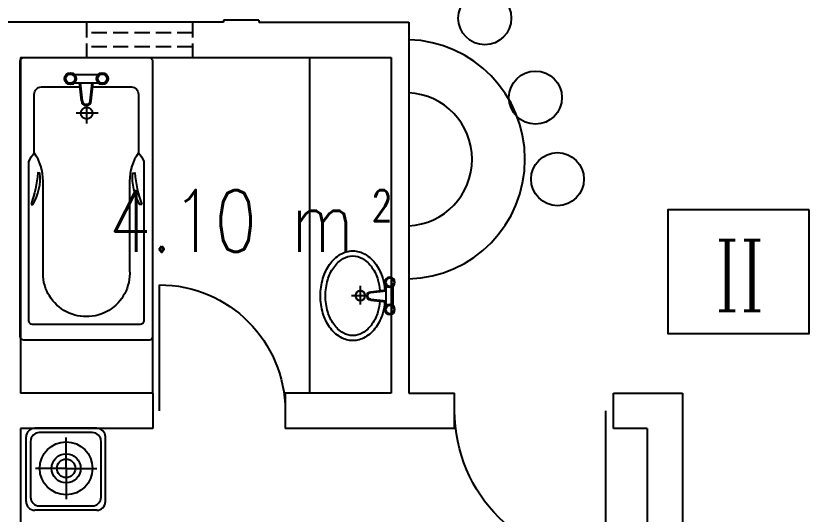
# Model space of a CAD drawing. Header units: millimetres. Extents: x 1316 to 28209, y 637 to 25771.
# Drawn here: x 14218 to 18712, y 12590 to 15410 of the extents above; entities that cross this region are included whole.
import ezdxf
from ezdxf.enums import TextEntityAlignment as Align

# ---------------------------------------------------------------- set-up
doc = ezdxf.new("R2010")
doc.units = ezdxf.units.MM
doc.linetypes.add('DASH', pattern=[0.35, 0.25, -0.1])
for name, color, linetype in [('JJ', 252, 'Continuous'), ('PUB_TEXT', 7, 'Continuous'), ('WALL', 255, 'Continuous'), ('WINDOW', 2, 'Continuous'), ('WINDOW_TEXT', 7, 'Continuous'), ('ZB', 252, 'Continuous')]:
    doc.layers.add(name, color=color, linetype=linetype)
doc.styles.add('_ROMANC', font='ROMANC.shx', dxfattribs={"width": 0.75})
doc.styles.add('DIM_FONT', font='SIMPLEX.shx', dxfattribs={"width": 0.8})
doc.styles.add('SIMPLEX', font='SIMPLEX.SHX')

# ---------------------------------------------------------------- blocks, each defined once
blk = doc.blocks.new('MIANP')
for p, q in [((9.5, 284), (9.5, 182.9)), ((-49.1, 231.8), (63.3, 231.8)), ((-13.6, 169.4), (-24.1, 77.2)), ((-8.7, 168.8), (-19.2, 76.7)), ((30.9, 168.8), (41.4, 76.7)), ((35.8, 169.4), (46.3, 77.2)), ((70.6, 76.7), (-48.4, 76.7)), ((70.6, 34.9), (-48.4, 34.9))]:
    blk.add_line(p, q)
for points in [[(45.1, 84.8, 0.047273), (114, 97.9, 0.082314), (196.8, 137.6, 0.106842), (257.7, 203.4, 0.13438), (277.7, 276.3, 0.13438), (257.7, 349.2, 0.106842), (196.8, 415, 0.082314), (114, 454.6, 0.07067), (10.4, 469.3, 0.07067), (-93.2, 454.6, 0.082314), (-176, 415, 0.106842), (-237, 349.2, 0.13438), (-256.9, 276.3, 0.13438)], [(42.3, 114.7, 0.047273), (105.7, 126.8, 0.082314), (179.6, 162.1, 0.106842), (231.9, 218.7, 0.13438), (247.7, 276.3, 0.13438), (231.9, 333.9, 0.106842), (179.6, 390.4, 0.082314), (105.7, 425.8, 0.07067), (10.4, 439.3, 0.07067), (-84.9, 425.8, 0.082314), (-158.8, 390.4, 0.106842), (-211.1, 333.9, 0.13438), (-226.9, 276.3, 0.13438)], [(-256.9, 276.3, 0.13438), (-237, 203.4, 0.106842), (-176, 137.6, 0.082314), (-93.2, 97.9, 0.048274), (-22.8, 84.7, 0.048274)], [(-226.9, 276.3, 0.13438), (-211.1, 218.7, 0.106842), (-158.8, 162.1, 0.082314), (-84.9, 126.8, 0.048274), (-20.1, 114.6, 0.048274)]]:
    blk.add_lwpolyline(points, format="xyb")
for centre, radius in [((9.5, 231.8), 29.7), ((-70.2, 55.8), 30.2), ((-70.2, 55.8), 23.5), ((92.4, 55.8), 30.2), ((92.4, 55.8), 23.5)]:
    blk.add_circle(centre, radius)
for radius in [24.8, 19.8]:
    blk.add_arc((11.1, 168.8), radius, 0, 180)
blk = doc.blocks.new('_E29NVN')
at = {"layer": 'JJ'}
blk.add_blockref('MIANP', (176, -137.6), dxfattribs=at)
at = {"style": 'DIM_FONT', "width": 0.8, "flags": 9}
for tag in ['YSIZE', 'XSIZE']:
    blk.add_attdef(tag, (0, 0), '', height=0.5, dxfattribs=at)
blk = doc.blocks.new('YVG')
for p, q in [((373.2, 374), (373.2, 261.7)), ((308.1, 315.9), (433, 315.9)), ((347.6, 246.6), (335.9, 144.2)), ((353, 246), (341.3, 143.6)), ((397, 246), (408.7, 143.6)), ((402.4, 246.6), (414.1, 144.2)), ((441.1, 143.6), (308.9, 143.6)), ((441.1, 97.2), (308.9, 97.2))]:
    blk.add_line(p, q)
for points in [[(0, 20), (0, 1580, -0.414214), (20, 1600), (730, 1600, -0.414214), (750, 1580), (750, 20, -0.414214), (730, 0), (20, 0, -0.414214)], [(61.6, 831.7), (72.1, 832.2, -0.162374), (111.8, 654.4), (100, 653.8, 0.062737)], [(688.4, 831.7), (677.9, 832.2, 0.162374), (638.2, 654.4), (650, 653.8, -0.062737)]]:
    blk.add_lwpolyline(points, format="xyb", close=True)
for points in [[(80, 540, -0.082476), (50, 589.5), (50, 1492, -0.414214), (70, 1512), (680, 1512, -0.414214), (700, 1492), (700, 589.5, -0.082476), (670, 540)], [(130, 700.4), (130, 1206.8, -1.063902), (620, 1206.8), (620, 700.4, 0.151369), (670, 540), (670, 207.5, -0.414214), (630, 167.5), (411.5, 167.5, -0.434788)], [(338.5, 167.5), (120, 167.5, -0.414214), (80, 207.5), (80, 540, 0.151369), (130, 700.4)]]:
    blk.add_lwpolyline(points, format="xyb")
for centre, radius in [((373.2, 315.9), 33), ((284.7, 120.4), 33.5), ((284.7, 120.4), 26.1), ((465.3, 120.4), 33.5), ((465.3, 120.4), 26.1)]:
    blk.add_circle(centre, radius)
for radius in [27.5, 22]:
    blk.add_arc((375, 246), radius, 0, 180)
blk = doc.blocks.new('_E24NJG')
at = {"layer": 'JJ'}
blk.add_blockref('YVG', (0, -20), dxfattribs=at)
at = {"style": 'DIM_FONT', "width": 0.8, "flags": 9}
for tag in ['YSIZE', 'XSIZE']:
    blk.add_attdef(tag, (0, 0), '', height=0.5, dxfattribs=at)
blk = doc.blocks.new('2')
for p, q in [((346.4, 413.6), (-3.5, 413.6)), ((-53.3, -1.2), (-53.3, 363.7)), ((321.5, 388.6), (21.5, 388.6)), ((173.2, 186.2), (173.2, 360)), ((396.3, -1.2), (396.3, 363.7)), ((-28.4, 338.8), (-28.4, 23.7)), ((371.4, 23.7), (371.4, 338.8)), ((173.2, 186.2), (-0.7, 186.2)), ((173.2, 186.2), (173.2, 12.4)), ((173.2, 186.2), (347, 186.2)), ((21.5, -26.1), (321.5, -26.1)), ((346.4, -51.1), (-3.5, -51.1))]:
    blk.add_line(p, q)
for radius in [149.6, 82.4, 52.4]:
    blk.add_circle((173.2, 186.2), radius)
for centre, start, end in [((-3.5, 363.7), 90, 180), ((346.4, 363.7), 0, 90), ((21.5, 338.8), 90, 180), ((321.5, 338.8), 0, 90), ((21.5, 23.7), 180, 270), ((321.5, 23.7), 270, 0), ((-3.5, -1.2), 180, 270), ((346.4, -1.2), 270, 0)]:
    blk.add_arc(centre, 49.9, start, end)
blk = doc.blocks.new('_DBLK')
blk.add_line((-0.45, 0), (-0.45, -0.95))
blk.add_arc((-0.45, 0), 0.95, 270, 0)
at = {"layer": 'WINDOW_TEXT', "style": 'SIMPLEX', "flags": 9}
blk.add_attdef('A', text='', height=1, dxfattribs=at).set_placement((0, 1.5), align=Align.MIDDLE)
blk = doc.blocks.new('_GCBLK')
at = {"linetype": 'DASH'}
for p, q in [((-0.5, -0.5), (-0.5, 0.5)), ((0.5, -0.5), (0.5, 0.5)), ((-0.5, 0.2), (0.5, 0.2)), ((-0.5, -0.2), (0.5, -0.2))]:
    blk.add_line(p, q, dxfattribs=at)
at = {"style": 'SIMPLEX', "flags": 9}
blk.add_attdef('A', text='', height=1, dxfattribs=at).set_placement((0, 1.5), align=Align.MIDDLE)

msp = doc.modelspace()

# ---------------------------------------------------------------- linework, layer by layer
at = {"layer": 'PUB_TEXT'}
msp.add_lwpolyline([(18711.5, 14312.7), (17911.5, 14312.7), (17911.5, 13612.7), (18711.5, 13612.7)], close=True, dxfattribs=at)
at = {"layer": 'WALL'}
for p, q in [((15393.2, 15375.1), (13983.2, 15375.1)), ((15393.2, 15385.1), (15393.2, 15375.1)), ((15593.2, 15385.1), (15393.2, 15385.1)), ((15593.2, 15385.1), (15593.2, 15375.1)), ((15593.2, 15375.1), (16443.2, 15375.1)), ((16443.2, 15375.1), (16443.2, 13275.1)), ((14243.2, 15175.1), (16343.2, 15175.1)), ((14243.2, 15175.1), (14243.2, 13275.1)), ((16343.2, 15175.1), (16343.2, 13275.1)), ((14993.2, 13275.1), (14243.2, 13275.1)), ((14993.2, 13275.1), (14993.2, 13075.1)), ((16343.2, 13275.1), (15743.2, 13275.1)), ((15743.2, 13275.1), (15743.2, 13075.1)), ((16443.2, 13275.1), (16703.2, 13275.1)), ((16703.2, 13075.1), (16703.2, 13275.1)), ((17603.2, 13275.1), (17993.2, 13275.1)), ((17603.2, 13075.1), (17603.2, 13275.1)), ((17993.2, 13275.1), (17993.2, 9675.1)), ((14243.2, 13075.1), (14243.2, 9675.1)), ((14993.2, 13075.1), (14243.2, 13075.1)), ((16703.2, 13075.1), (15743.2, 13075.1)), ((17793.2, 13075.1), (17603.2, 13075.1)), ((17793.2, 13075.1), (17793.2, 9675.1))]:
    msp.add_line(p, q, dxfattribs=at)
at = {"layer": 'ZB'}
for p, q in [((15881.3, 15175.1), (15881.3, 13275.1)), ((14991.9, 13595.1), (14991.9, 13275.1))]:
    msp.add_line(p, q, dxfattribs=at)
for centre in [(16874, 15396.7), (17161, 14947.6), (17285.9, 14485.9)]:
    msp.add_circle(centre, 150, dxfattribs=at)
for radius, start, end in [(677.2, 271.5735, 88.4265), (377.2, 272.8258, 87.1742)]:
    msp.add_arc((16424.6, 14598.2), radius, start, end, dxfattribs=at)

# ---------------------------------------------------------------- block references
at = {"layer": 'WINDOW', "rotation": 180}
for name, p, xscale, yscale, zscale in [('_GCBLK', (14918.2, 15275.1), 600, 200, 600), ('_DBLK', (15368.2, 13175.1), -750, 750, 750)]:
    msp.add_blockref(name, p, dxfattribs=dict(at, xscale=xscale, yscale=yscale, zscale=zscale))
at = {"layer": 'WINDOW', "xscale": -900, "yscale": 900, "zscale": 900}
msp.add_blockref('_DBLK', (17153.2, 13175.1), dxfattribs=at)
at = {"layer": 'ZB', "linetype": 'Continuous', "rotation": 180}
msp.add_blockref('_E24NJG', (14991.9, 15155.1), dxfattribs=at)
at = {"layer": 'ZB', "xscale": -0.9500000000116415, "yscale": 0.9500000000116415, "zscale": 0.9499999999999998, "rotation": 90}
msp.add_blockref('_E29NVN', (16258.3, 14002.9), dxfattribs=at)
at = {"layer": 'ZB'}
msp.add_blockref('2', (14329, 12662.9), dxfattribs=at)

# ---------------------------------------------------------------- texts
at = {"layer": 'PUB_TEXT', "style": 'DIM_FONT', "width": 0.8}
msp.add_text('4.10 m', height=350, dxfattribs=at).set_placement((16135.6, 14248.9), align=Align.MIDDLE_RIGHT)
at = {"layer": 'PUB_TEXT'}
for s, height, style, width, p in [(' 2', 175, 'DIM_FONT', 0.8, (16135.6, 14248.9)), ('II', 400, '_ROMANC', 0.75, (18176.3, 13741.5))]:
    msp.add_text(s, height=height, dxfattribs=dict(at, style=style, width=width)).set_placement(p)

doc.saveas('drawing.dxf')
